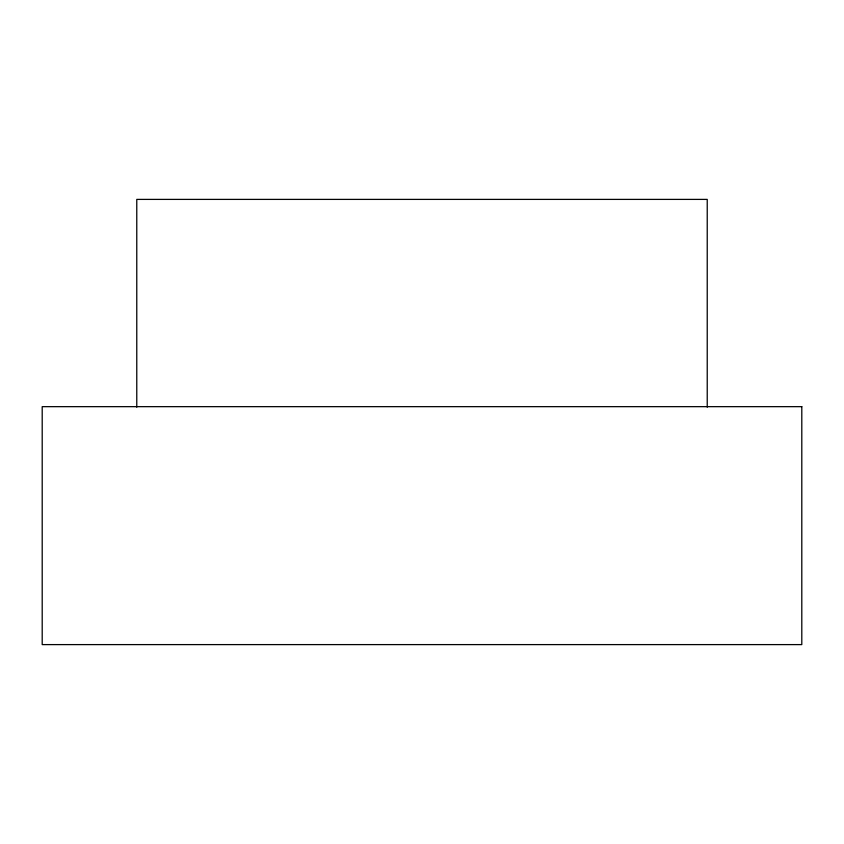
<?xml version="1.0" encoding="UTF-8"?>
<svg xmlns="http://www.w3.org/2000/svg" width="844" height="844" viewBox="0 0 844 844"><rect width="100%" height="100%" fill="white"/><g stroke="black" fill="none" stroke-linecap="round" stroke-linejoin="round"><path stroke-width="1.27" d="M707.23 407.177L707.23 199.395L136.77 199.395L136.77 407.177M801.8 406.66L42.2 406.66L42.2 644.605L801.8 644.605L801.8 406.66"/></g></svg>
